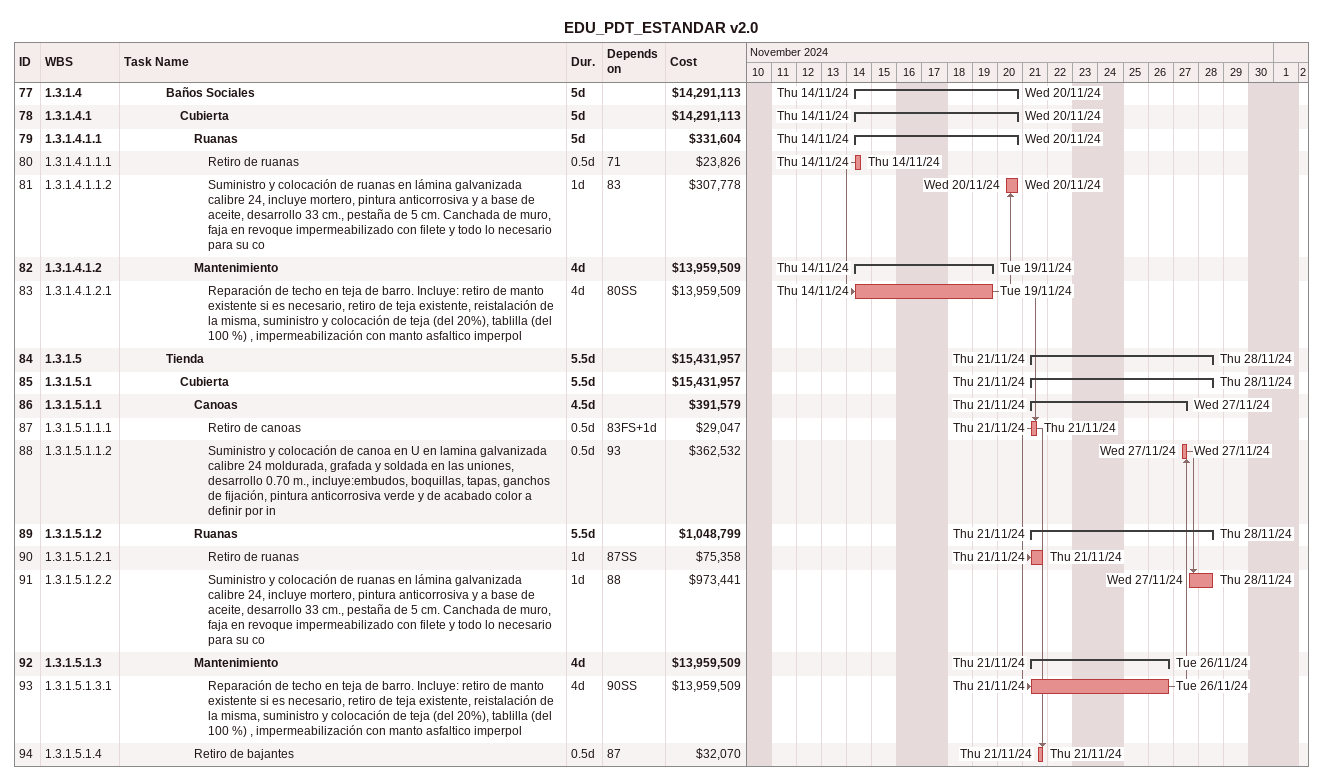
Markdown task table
EDU_PDT_ESTANDAR v2.0

| ID | WBS | Task | Duration | Start | Finish | Predecessors | Cost ($) |
|---|---|---|---|---|---|---|---|
| 77 | 1.3.1.4 | **Baños Sociales** | 5d | 2024-11-14 | 2024-11-20 |  | 14291113 |
| 78 | 1.3.1.4.1 | **Cubierta** | 5d | 2024-11-14 | 2024-11-20 |  | 14291113 |
| 79 | 1.3.1.4.1.1 | **Ruanas** | 5d | 2024-11-14 | 2024-11-20 |  | 331604 |
| 80 | 1.3.1.4.1.1.1 | Retiro de ruanas | 0.5d | 2024-11-14 | 2024-11-14 | 71 | 23826 |
| 81 | 1.3.1.4.1.1.2 | Suministro y colocación de ruanas en lámina galvanizada calibre 24, incluye mortero, pintura anticorrosiva y a base de aceite, desarrollo 33 cm., pestaña de 5 cm. Canchada de muro, faja en revoque impermeabilizado con filete y todo lo necesario para su co | 1d | 2024-11-20 | 2024-11-20 | 83 | 307778 |
| 82 | 1.3.1.4.1.2 | **Mantenimiento** | 4d | 2024-11-14 | 2024-11-19 |  | 13959509 |
| 83 | 1.3.1.4.1.2.1 | Reparación de techo en teja de barro. Incluye: retiro de manto existente si es necesario, retiro de teja existente, reistalación de la misma, suministro y colocación de teja (del 20%), tablilla (del 100 %) , impermeabilización con manto asfaltico imperpol | 4d | 2024-11-14 | 2024-11-19 | 80SS | 13959509 |
| 84 | 1.3.1.5 | **Tienda** | 5.5d | 2024-11-21 | 2024-11-28 |  | 15431957 |
| 85 | 1.3.1.5.1 | **Cubierta** | 5.5d | 2024-11-21 | 2024-11-28 |  | 15431957 |
| 86 | 1.3.1.5.1.1 | **Canoas** | 4.5d | 2024-11-21 | 2024-11-27 |  | 391579 |
| 87 | 1.3.1.5.1.1.1 | Retiro de canoas | 0.5d | 2024-11-21 | 2024-11-21 | 83FS+1d | 29047 |
| 88 | 1.3.1.5.1.1.2 | Suministro y colocación de canoa en U en lamina galvanizada calibre 24 moldurada, grafada y soldada en las uniones, desarrollo 0.70 m., incluye:embudos, boquillas, tapas, ganchos de fijación, pintura anticorrosiva verde y de acabado color a definir por in | 0.5d | 2024-11-27 | 2024-11-27 | 93 | 362532 |
| 89 | 1.3.1.5.1.2 | **Ruanas** | 5.5d | 2024-11-21 | 2024-11-28 |  | 1048799 |
| 90 | 1.3.1.5.1.2.1 | Retiro de ruanas | 1d | 2024-11-21 | 2024-11-21 | 87SS | 75358 |
| 91 | 1.3.1.5.1.2.2 | Suministro y colocación de ruanas en lámina galvanizada calibre 24, incluye mortero, pintura anticorrosiva y a base de aceite, desarrollo 33 cm., pestaña de 5 cm. Canchada de muro, faja en revoque impermeabilizado con filete y todo lo necesario para su co | 1d | 2024-11-27 | 2024-11-28 | 88 | 973441 |
| 92 | 1.3.1.5.1.3 | **Mantenimiento** | 4d | 2024-11-21 | 2024-11-26 |  | 13959509 |
| 93 | 1.3.1.5.1.3.1 | Reparación de techo en teja de barro. Incluye: retiro de manto existente si es necesario, retiro de teja existente, reistalación de la misma, suministro y colocación de teja (del 20%), tablilla (del 100 %) , impermeabilización con manto asfaltico imperpol | 4d | 2024-11-21 | 2024-11-26 | 90SS | 13959509 |
| 94 | 1.3.1.5.1.4 | Retiro de bajantes | 0.5d | 2024-11-21 | 2024-11-21 | 87 | 32070 |
